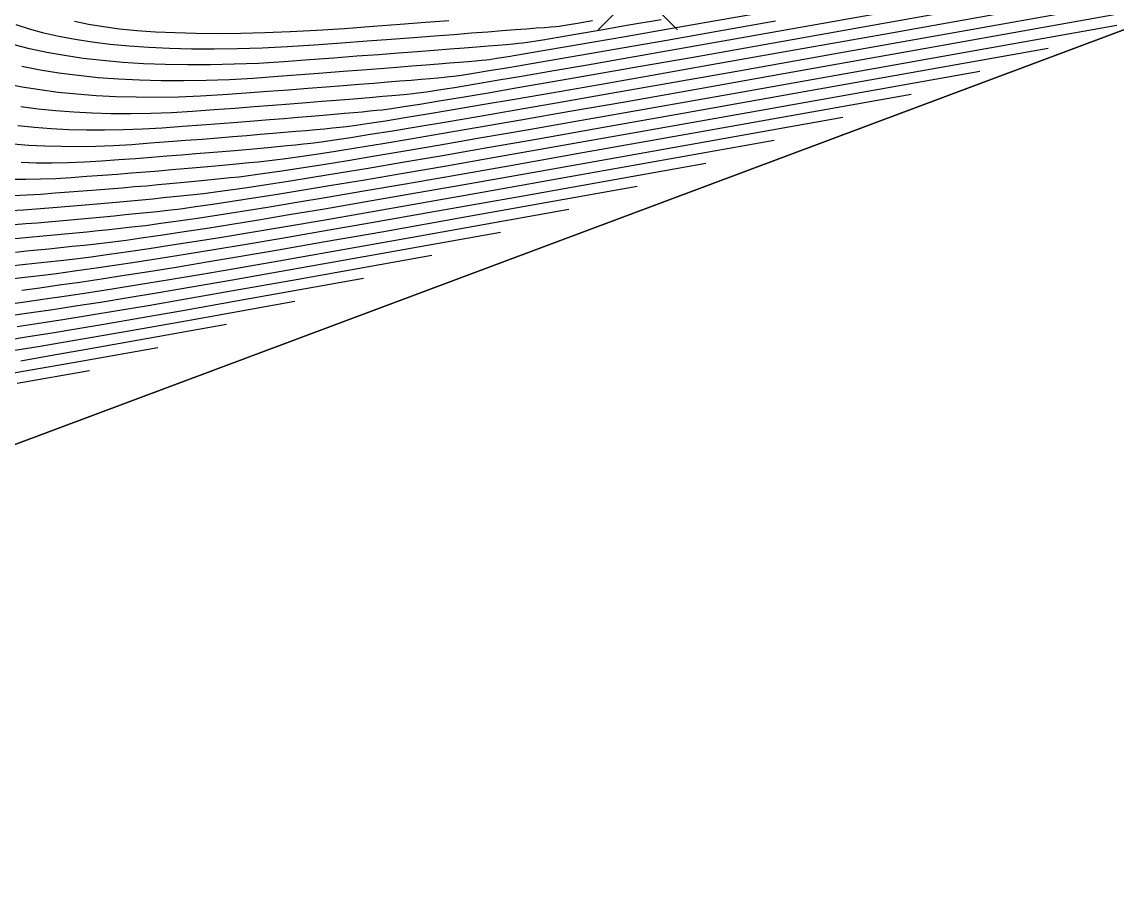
# Model space of a CAD drawing. Extents: x 83 to 1412852, y -76 to 4931706.
# Drawn here: x 1412668.03 to 1412690.15, y 4931529.08 to 4931546.67 of the extents above; entities that cross this region are included whole.
import ezdxf

# ---------------------------------------------------------------- set-up
doc = ezdxf.new("R2010")
doc.units = 0
doc.header["$MEASUREMENT"] = 0
doc.header["$PDMODE"] = 35
doc.header["$PDSIZE"] = 0.8
doc.layers.get('0').update_dxf_attribs({"color": 1, "linetype": 'CONTINUOUS'})
doc.layers.add('Ground topo-Rev01', color=1, linetype='CONTINUOUS')
doc.layers.add('nz-property-titles(LINZ DOWNLOAD)', color=1, linetype='CONTINUOUS')

msp = doc.modelspace()

# ---------------------------------------------------------------- linework, layer by layer
for points in [[(1412692.913, 4931547.53), (1412687.238, 4931546.517), (1412684.426, 4931546.016), (1412682.586, 4931545.689), (1412681.087, 4931545.424), (1412679.929, 4931545.22), (1412678.902, 4931545.04), (1412678.005, 4931544.884), (1412677.239, 4931544.752), (1412676.605, 4931544.644), (1412676.031, 4931544.547), (1412675.517, 4931544.462), (1412675.065, 4931544.389), (1412674.673, 4931544.327), (1412674.343, 4931544.276), (1412674.072, 4931544.237), (1412673.863, 4931544.21), (1412673.715, 4931544.194), (1412673.554, 4931544.177), (1412673.38, 4931544.16), (1412673.194, 4931544.142), (1412672.995, 4931544.123), (1412672.784, 4931544.104), (1412672.561, 4931544.084), (1412672.325, 4931544.064), (1412672.076, 4931544.043), (1412671.815, 4931544.021), (1412671.542, 4931543.999), (1412671.256, 4931543.976), (1412670.957, 4931543.952), (1412670.646, 4931543.928), (1412670.322, 4931543.903), (1412669.986, 4931543.877), (1412669.638, 4931543.851), (1412669.297, 4931543.832), (1412668.965, 4931543.819), (1412668.64, 4931543.814), (1412668.324, 4931543.815), (1412668.016, 4931543.824)], [(1412691.53, 4931547.065), (1412686.102, 4931546.096), (1412683.412, 4931545.617), (1412681.649, 4931545.304), (1412680.211, 4931545.049), (1412679.098, 4931544.854), (1412678.109, 4931544.681), (1412677.243, 4931544.531), (1412676.501, 4931544.403), (1412675.882, 4931544.299), (1412675.32, 4931544.205), (1412674.815, 4931544.122), (1412674.367, 4931544.05), (1412673.976, 4931543.989), (1412673.641, 4931543.939), (1412673.363, 4931543.899), (1412673.141, 4931543.871), (1412672.976, 4931543.853), (1412672.802, 4931543.835), (1412672.618, 4931543.817), (1412672.424, 4931543.798), (1412672.22, 4931543.778), (1412672.007, 4931543.759), (1412671.785, 4931543.739), (1412671.552, 4931543.718), (1412671.31, 4931543.697), (1412671.058, 4931543.676), (1412670.797, 4931543.654), (1412670.525, 4931543.632), (1412670.245, 4931543.61), (1412669.954, 4931543.587), (1412669.654, 4931543.564), (1412669.344, 4931543.54), (1412669.025, 4931543.516), (1412668.712, 4931543.498), (1412668.408, 4931543.487), (1412668.11, 4931543.482), (1412667.821, 4931543.483)], [(1412688.374, 4931546.939), (1412685.441, 4931546.416), (1412683.523, 4931546.075), (1412681.963, 4931545.798), (1412680.76, 4931545.586), (1412679.695, 4931545.399), (1412678.767, 4931545.237), (1412677.978, 4931545.1), (1412677.327, 4931544.989), (1412676.741, 4931544.889), (1412676.22, 4931544.802), (1412675.763, 4931544.727), (1412675.371, 4931544.664), (1412675.044, 4931544.613), (1412674.782, 4931544.575), (1412674.585, 4931544.549), (1412674.453, 4931544.534), (1412674.305, 4931544.519), (1412674.142, 4931544.503), (1412673.964, 4931544.486), (1412673.77, 4931544.469), (1412673.561, 4931544.45), (1412673.337, 4931544.43), (1412673.097, 4931544.41), (1412672.843, 4931544.389), (1412672.572, 4931544.366), (1412672.287, 4931544.343), (1412671.986, 4931544.319), (1412671.669, 4931544.294), (1412671.338, 4931544.269), (1412670.991, 4931544.242), (1412670.628, 4931544.214), (1412670.251, 4931544.186), (1412669.882, 4931544.165), (1412669.522, 4931544.152), (1412669.171, 4931544.146), (1412668.828, 4931544.147), (1412668.494, 4931544.157), (1412668.169, 4931544.173), (1412667.853, 4931544.197)], [(1412683.252, 4931546.684), (1412682.073, 4931546.476), (1412681.055, 4931546.296), (1412680.195, 4931546.145), (1412679.495, 4931546.023), (1412678.872, 4931545.916), (1412678.326, 4931545.822), (1412677.857, 4931545.742), (1412677.465, 4931545.677), (1412677.15, 4931545.625), (1412676.912, 4931545.588), (1412676.751, 4931545.565), (1412676.668, 4931545.556), (1412676.56, 4931545.545), (1412676.429, 4931545.533), (1412676.274, 4931545.519), (1412676.095, 4931545.504), (1412675.892, 4931545.487), (1412675.666, 4931545.468), (1412675.416, 4931545.448), (1412675.141, 4931545.426), (1412674.843, 4931545.402), (1412674.522, 4931545.377), (1412674.176, 4931545.35), (1412673.806, 4931545.321), (1412673.413, 4931545.291), (1412672.996, 4931545.26), (1412672.555, 4931545.226), (1412672.09, 4931545.191), (1412671.636, 4931545.165), (1412671.193, 4931545.149), (1412670.761, 4931545.142), (1412670.339, 4931545.144), (1412669.928, 4931545.155), (1412669.528, 4931545.176), (1412669.139, 4931545.205), (1412668.76, 4931545.244), (1412668.392, 4931545.293), (1412668.035, 4931545.35), (1412667.689, 4931545.417)], [(1412680.94, 4931546.713), (1412680.292, 4931546.6), (1412679.73, 4931546.502), (1412679.252, 4931546.419), (1412678.86, 4931546.352), (1412678.553, 4931546.3), (1412678.332, 4931546.264), (1412678.196, 4931546.243), (1412678.144, 4931546.237), (1412678.064, 4931546.23), (1412677.954, 4931546.22), (1412677.814, 4931546.208), (1412677.645, 4931546.194), (1412677.446, 4931546.178), (1412677.218, 4931546.16), (1412676.961, 4931546.139), (1412676.674, 4931546.117), (1412676.357, 4931546.092), (1412676.011, 4931546.066), (1412675.636, 4931546.037), (1412675.231, 4931546.006), (1412674.797, 4931545.973), (1412674.333, 4931545.938), (1412673.839, 4931545.901), (1412673.317, 4931545.861), (1412672.808, 4931545.831), (1412672.315, 4931545.811), (1412671.836, 4931545.8), (1412671.371, 4931545.798), (1412670.922, 4931545.806), (1412670.486, 4931545.823), (1412670.066, 4931545.85), (1412669.66, 4931545.886), (1412669.269, 4931545.932), (1412668.892, 4931545.987), (1412668.53, 4931546.052), (1412668.182, 4931546.126), (1412667.849, 4931546.209)], [(1412679.558, 4931546.689), (1412679.255, 4931546.637), (1412679.042, 4931546.601), (1412678.918, 4931546.582), (1412678.883, 4931546.578), (1412678.815, 4931546.572), (1412678.716, 4931546.563), (1412678.584, 4931546.552), (1412678.42, 4931546.539), (1412678.223, 4931546.524), (1412677.995, 4931546.506), (1412677.734, 4931546.485), (1412677.44, 4931546.463), (1412677.114, 4931546.438), (1412676.756, 4931546.41), (1412676.366, 4931546.381), (1412675.943, 4931546.348), (1412675.488, 4931546.314), (1412675.001, 4931546.277), (1412674.482, 4931546.238), (1412673.93, 4931546.196), (1412673.397, 4931546.163), (1412672.882, 4931546.139), (1412672.387, 4931546.124), (1412671.911, 4931546.117), (1412671.453, 4931546.118), (1412671.014, 4931546.129), (1412670.594, 4931546.148), (1412670.193, 4931546.175), (1412669.811, 4931546.211), (1412669.448, 4931546.256), (1412669.103, 4931546.31), (1412668.778, 4931546.372), (1412668.471, 4931546.443), (1412668.183, 4931546.522), (1412667.914, 4931546.611)], [(1412686.455, 4931546.815), (1412684.46, 4931546.46), (1412682.838, 4931546.173), (1412681.59, 4931545.952), (1412680.488, 4931545.758), (1412679.53, 4931545.59), (1412678.717, 4931545.449), (1412678.05, 4931545.334), (1412677.451, 4931545.231), (1412676.922, 4931545.142), (1412676.461, 4931545.065), (1412676.069, 4931545.002), (1412675.746, 4931544.951), (1412675.492, 4931544.913), (1412675.307, 4931544.887), (1412675.191, 4931544.875), (1412675.057, 4931544.861), (1412674.905, 4931544.847), (1412674.734, 4931544.831), (1412674.545, 4931544.814), (1412674.338, 4931544.795), (1412674.113, 4931544.776), (1412673.87, 4931544.756), (1412673.609, 4931544.734), (1412673.329, 4931544.712), (1412673.032, 4931544.688), (1412672.716, 4931544.663), (1412672.382, 4931544.637), (1412672.03, 4931544.609), (1412671.659, 4931544.581), (1412671.271, 4931544.552), (1412670.864, 4931544.521), (1412670.467, 4931544.498), (1412670.079, 4931544.484), (1412669.701, 4931544.478), (1412669.332, 4931544.479), (1412668.972, 4931544.489), (1412668.622, 4931544.507), (1412668.281, 4931544.533), (1412667.95, 4931544.568)], [(1412685.397, 4931546.846), (1412683.714, 4931546.547), (1412682.421, 4931546.318), (1412681.28, 4931546.117), (1412680.292, 4931545.943), (1412679.456, 4931545.797), (1412678.772, 4931545.678), (1412678.161, 4931545.573), (1412677.624, 4931545.482), (1412677.159, 4931545.404), (1412676.767, 4931545.339), (1412676.448, 4931545.288), (1412676.202, 4931545.25), (1412676.029, 4931545.226), (1412675.929, 4931545.215), (1412675.809, 4931545.203), (1412675.667, 4931545.19), (1412675.504, 4931545.175), (1412675.32, 4931545.159), (1412675.115, 4931545.141), (1412674.89, 4931545.122), (1412674.643, 4931545.102), (1412674.375, 4931545.08), (1412674.086, 4931545.057), (1412673.777, 4931545.032), (1412673.446, 4931545.006), (1412673.094, 4931544.979), (1412672.721, 4931544.95), (1412672.328, 4931544.92), (1412671.913, 4931544.889), (1412671.477, 4931544.856), (1412671.052, 4931544.832), (1412670.636, 4931544.816), (1412670.231, 4931544.81), (1412669.835, 4931544.812), (1412669.45, 4931544.822), (1412669.075, 4931544.841), (1412668.71, 4931544.869), (1412668.355, 4931544.906), (1412668.01, 4931544.951)], [(1412682.866, 4931546.835), (1412681.817, 4931546.649), (1412680.934, 4931546.494), (1412680.217, 4931546.368), (1412679.582, 4931546.258), (1412679.028, 4931546.162), (1412678.554, 4931546.081), (1412678.162, 4931546.014), (1412677.852, 4931545.963), (1412677.622, 4931545.926), (1412677.473, 4931545.904), (1412677.406, 4931545.897), (1412677.312, 4931545.887), (1412677.191, 4931545.877), (1412677.044, 4931545.864), (1412676.87, 4931545.849), (1412676.669, 4931545.832), (1412676.442, 4931545.814), (1412676.188, 4931545.794), (1412675.908, 4931545.771), (1412675.6, 4931545.747), (1412675.266, 4931545.721), (1412674.906, 4931545.693), (1412674.519, 4931545.664), (1412674.105, 4931545.632), (1412673.664, 4931545.599), (1412673.197, 4931545.563), (1412672.703, 4931545.526), (1412672.221, 4931545.499), (1412671.75, 4931545.481), (1412671.291, 4931545.474), (1412670.843, 4931545.476), (1412670.406, 4931545.488), (1412669.981, 4931545.51), (1412669.567, 4931545.541), (1412669.165, 4931545.583), (1412668.774, 4931545.634), (1412668.395, 4931545.695), (1412668.027, 4931545.766)], [(1412676.656, 4931546.691), (1412676.18, 4931546.655), (1412675.67, 4931546.616), (1412675.124, 4931546.575), (1412674.543, 4931546.531), (1412673.985, 4931546.496), (1412673.45, 4931546.467), (1412672.939, 4931546.447), (1412672.45, 4931546.435), (1412671.985, 4931546.43), (1412671.542, 4931546.434), (1412671.123, 4931546.445), (1412670.727, 4931546.464), (1412670.354, 4931546.491), (1412670.004, 4931546.525), (1412669.677, 4931546.568), (1412669.373, 4931546.618), (1412669.092, 4931546.677)], [(1412690.146, 4931546.599), (1412684.967, 4931545.675), (1412682.398, 4931545.217), (1412680.712, 4931544.918), (1412679.336, 4931544.675), (1412678.267, 4931544.487), (1412677.316, 4931544.322), (1412676.48, 4931544.177), (1412675.762, 4931544.055), (1412675.16, 4931543.954), (1412674.61, 4931543.863), (1412674.113, 4931543.782), (1412673.669, 4931543.712), (1412673.278, 4931543.652), (1412672.939, 4931543.602), (1412672.653, 4931543.562), (1412672.419, 4931543.532), (1412672.238, 4931543.513), (1412672.05, 4931543.493), (1412671.855, 4931543.473), (1412671.654, 4931543.453), (1412671.446, 4931543.433), (1412671.23, 4931543.413), (1412671.008, 4931543.393), (1412670.779, 4931543.372), (1412670.544, 4931543.351), (1412670.301, 4931543.331), (1412670.052, 4931543.31), (1412669.795, 4931543.289), (1412669.532, 4931543.267), (1412669.262, 4931543.246), (1412668.986, 4931543.224), (1412668.702, 4931543.203), (1412668.411, 4931543.181), (1412668.128, 4931543.165), (1412667.851, 4931543.154)], [(1412688.763, 4931546.134), (1412683.831, 4931545.254), (1412681.383, 4931544.818), (1412679.776, 4931544.533), (1412678.46, 4931544.3), (1412677.437, 4931544.121), (1412676.523, 4931543.963), (1412675.718, 4931543.824), (1412675.023, 4931543.706), (1412674.437, 4931543.609), (1412673.9, 4931543.521), (1412673.411, 4931543.442), (1412672.971, 4931543.373), (1412672.58, 4931543.314), (1412672.237, 4931543.264), (1412671.943, 4931543.224), (1412671.697, 4931543.193), (1412671.5, 4931543.172), (1412671.298, 4931543.151), (1412671.093, 4931543.13), (1412670.884, 4931543.109), (1412670.671, 4931543.088), (1412670.453, 4931543.067), (1412670.232, 4931543.047), (1412670.007, 4931543.026), (1412669.777, 4931543.006), (1412669.544, 4931542.985), (1412669.307, 4931542.965), (1412669.065, 4931542.945), (1412668.82, 4931542.925), (1412668.571, 4931542.905), (1412668.317, 4931542.885), (1412668.06, 4931542.865), (1412667.798, 4931542.846)], [(1412687.379, 4931545.668), (1412682.695, 4931544.832), (1412680.369, 4931544.418), (1412678.839, 4931544.147), (1412677.584, 4931543.926), (1412676.606, 4931543.755), (1412675.73, 4931543.603), (1412674.956, 4931543.471), (1412674.284, 4931543.358), (1412673.715, 4931543.264), (1412673.19, 4931543.179), (1412672.709, 4931543.102), (1412672.274, 4931543.035), (1412671.882, 4931542.977), (1412671.535, 4931542.927), (1412671.233, 4931542.886), (1412670.975, 4931542.854), (1412670.761, 4931542.831), (1412670.547, 4931542.809), (1412670.331, 4931542.787), (1412670.114, 4931542.765), (1412669.896, 4931542.743), (1412669.676, 4931542.722), (1412669.456, 4931542.701), (1412669.234, 4931542.68), (1412669.011, 4931542.66), (1412668.787, 4931542.64), (1412668.562, 4931542.621), (1412668.335, 4931542.601), (1412668.108, 4931542.583), (1412667.879, 4931542.564)], [(1412685.996, 4931545.203), (1412681.56, 4931544.411), (1412679.355, 4931544.019), (1412677.902, 4931543.761), (1412676.709, 4931543.552), (1412675.775, 4931543.389), (1412674.937, 4931543.244), (1412674.193, 4931543.118), (1412673.545, 4931543.009), (1412672.992, 4931542.919), (1412672.48, 4931542.837), (1412672.007, 4931542.762), (1412671.576, 4931542.697), (1412671.184, 4931542.639), (1412670.833, 4931542.59), (1412670.523, 4931542.548), (1412670.253, 4931542.516), (1412670.023, 4931542.491), (1412669.795, 4931542.467), (1412669.569, 4931542.443), (1412669.344, 4931542.42), (1412669.121, 4931542.398), (1412668.899, 4931542.376), (1412668.679, 4931542.355), (1412668.461, 4931542.334), (1412668.245, 4931542.314), (1412668.03, 4931542.295), (1412667.817, 4931542.276)], [(1412684.612, 4931544.737), (1412680.424, 4931543.99), (1412678.34, 4931543.619), (1412676.965, 4931543.376), (1412675.833, 4931543.177), (1412674.944, 4931543.023), (1412674.144, 4931542.885), (1412673.431, 4931542.765), (1412672.806, 4931542.661), (1412672.27, 4931542.574), (1412671.769, 4931542.494), (1412671.305, 4931542.423), (1412670.878, 4931542.358), (1412670.487, 4931542.301), (1412670.132, 4931542.252), (1412669.813, 4931542.211), (1412669.531, 4931542.177), (1412669.285, 4931542.15), (1412669.043, 4931542.125), (1412668.806, 4931542.1), (1412668.574, 4931542.076), (1412668.346, 4931542.053), (1412668.122, 4931542.031), (1412667.903, 4931542.009)], [(1412683.228, 4931544.272), (1412679.288, 4931543.568), (1412677.326, 4931543.219), (1412676.028, 4931542.99), (1412674.958, 4931542.803), (1412674.114, 4931542.657), (1412673.351, 4931542.526), (1412672.669, 4931542.412), (1412672.067, 4931542.312), (1412671.547, 4931542.229), (1412671.059, 4931542.152), (1412670.603, 4931542.083), (1412670.18, 4931542.02), (1412669.789, 4931541.964), (1412669.43, 4931541.915), (1412669.103, 4931541.873), (1412668.809, 4931541.838), (1412668.547, 4931541.81), (1412668.292, 4931541.783), (1412668.044, 4931541.757), (1412667.804, 4931541.732)], [(1412681.845, 4931543.806), (1412678.152, 4931543.147), (1412676.311, 4931542.82), (1412675.091, 4931542.605), (1412674.082, 4931542.428), (1412673.283, 4931542.291), (1412672.558, 4931542.167), (1412671.906, 4931542.058), (1412671.329, 4931541.964), (1412670.825, 4931541.884), (1412670.349, 4931541.81), (1412669.901, 4931541.743), (1412669.482, 4931541.681), (1412669.091, 4931541.626), (1412668.728, 4931541.578), (1412668.393, 4931541.535), (1412668.087, 4931541.499), (1412667.808, 4931541.469)], [(1412680.461, 4931543.341), (1412677.017, 4931542.726), (1412675.297, 4931542.42), (1412674.155, 4931542.219), (1412673.206, 4931542.054), (1412672.452, 4931541.924), (1412671.765, 4931541.808), (1412671.144, 4931541.705), (1412670.59, 4931541.616), (1412670.102, 4931541.539), (1412669.639, 4931541.468), (1412669.199, 4931541.403), (1412668.784, 4931541.343), (1412668.393, 4931541.289), (1412668.026, 4931541.24)], [(1412679.078, 4931542.875), (1412675.881, 4931542.305), (1412674.283, 4931542.021), (1412673.218, 4931541.833), (1412672.331, 4931541.679), (1412671.621, 4931541.558), (1412670.972, 4931541.449), (1412670.382, 4931541.352), (1412669.851, 4931541.267), (1412669.38, 4931541.194), (1412668.929, 4931541.126), (1412668.497, 4931541.063), (1412668.086, 4931541.005), (1412667.695, 4931540.951)], [(1412677.694, 4931542.41), (1412674.745, 4931541.883), (1412673.268, 4931541.621), (1412672.281, 4931541.448), (1412671.455, 4931541.305), (1412670.791, 4931541.192), (1412670.179, 4931541.09), (1412669.619, 4931540.999), (1412669.112, 4931540.919), (1412668.657, 4931540.849), (1412668.218, 4931540.784), (1412667.795, 4931540.723)], [(1412676.311, 4931541.944), (1412673.609, 4931541.462), (1412672.254, 4931541.222), (1412671.344, 4931541.062), (1412670.579, 4931540.93), (1412669.96, 4931540.826), (1412669.386, 4931540.731), (1412668.857, 4931540.646), (1412668.373, 4931540.57), (1412667.935, 4931540.504)], [(1412674.927, 4931541.479), (1412672.474, 4931541.041), (1412671.243, 4931540.822), (1412670.416, 4931540.678), (1412669.722, 4931540.558), (1412669.159, 4931540.463), (1412668.638, 4931540.377), (1412668.157, 4931540.299), (1412667.718, 4931540.231)], [(1412673.544, 4931541.013), (1412671.338, 4931540.619), (1412670.231, 4931540.423), (1412669.488, 4931540.293), (1412668.864, 4931540.185), (1412668.358, 4931540.1), (1412667.889, 4931540.023)], [(1412672.16, 4931540.548), (1412670.202, 4931540.198), (1412669.22, 4931540.024), (1412668.56, 4931539.908), (1412668.006, 4931539.813)], [(1412670.776, 4931540.082), (1412669.067, 4931539.777), (1412668.209, 4931539.625), (1412667.632, 4931539.524)], [(1412669.393, 4931539.617), (1412667.931, 4931539.356)]]:
    msp.add_lwpolyline(points)
at = {"layer": 'Ground topo-Rev01', "color": 7}
msp.add_point((1412680.47, 4931547.31, 67.17), dxfattribs=at)
at = {"layer": 'nz-property-titles(LINZ DOWNLOAD)', "color": 7, "linetype": 'Continuous', "flags": 128}
for points in [[(1412682.698, 4931640.466), (1412710.054, 4931647.15), (1412737.411, 4931653.834), (1412764.203, 4931660.383), (1412779.006, 4931654.39), (1412775.741, 4931621.476), (1412777.168, 4931607.161), (1412789.245, 4931608.4), (1412777.36, 4931579.102), (1412649.678, 4931531.313), (1412643.411, 4931543.701), (1412638.895, 4931552.662), (1412621.576, 4931587.766), (1412660.662, 4931597.302), (1412699.748, 4931606.839), (1412682.698, 4931640.466)], [(1412665.043, 4931501.039), (1412649.678, 4931531.313), (1412777.36, 4931579.102), (1412789.245, 4931608.4), (1412803.807, 4931644.35), (1412822.41, 4931636.814), (1412795.972, 4931571.554), (1412819.282, 4931562.111), (1412842.594, 4931552.667), (1412850.439, 4931549.488), (1412851.728, 4931506.659), (1412665.043, 4931501.039)]]:
    msp.add_lwpolyline(points, close=True, dxfattribs=at)

doc.saveas('drawing.dxf')
